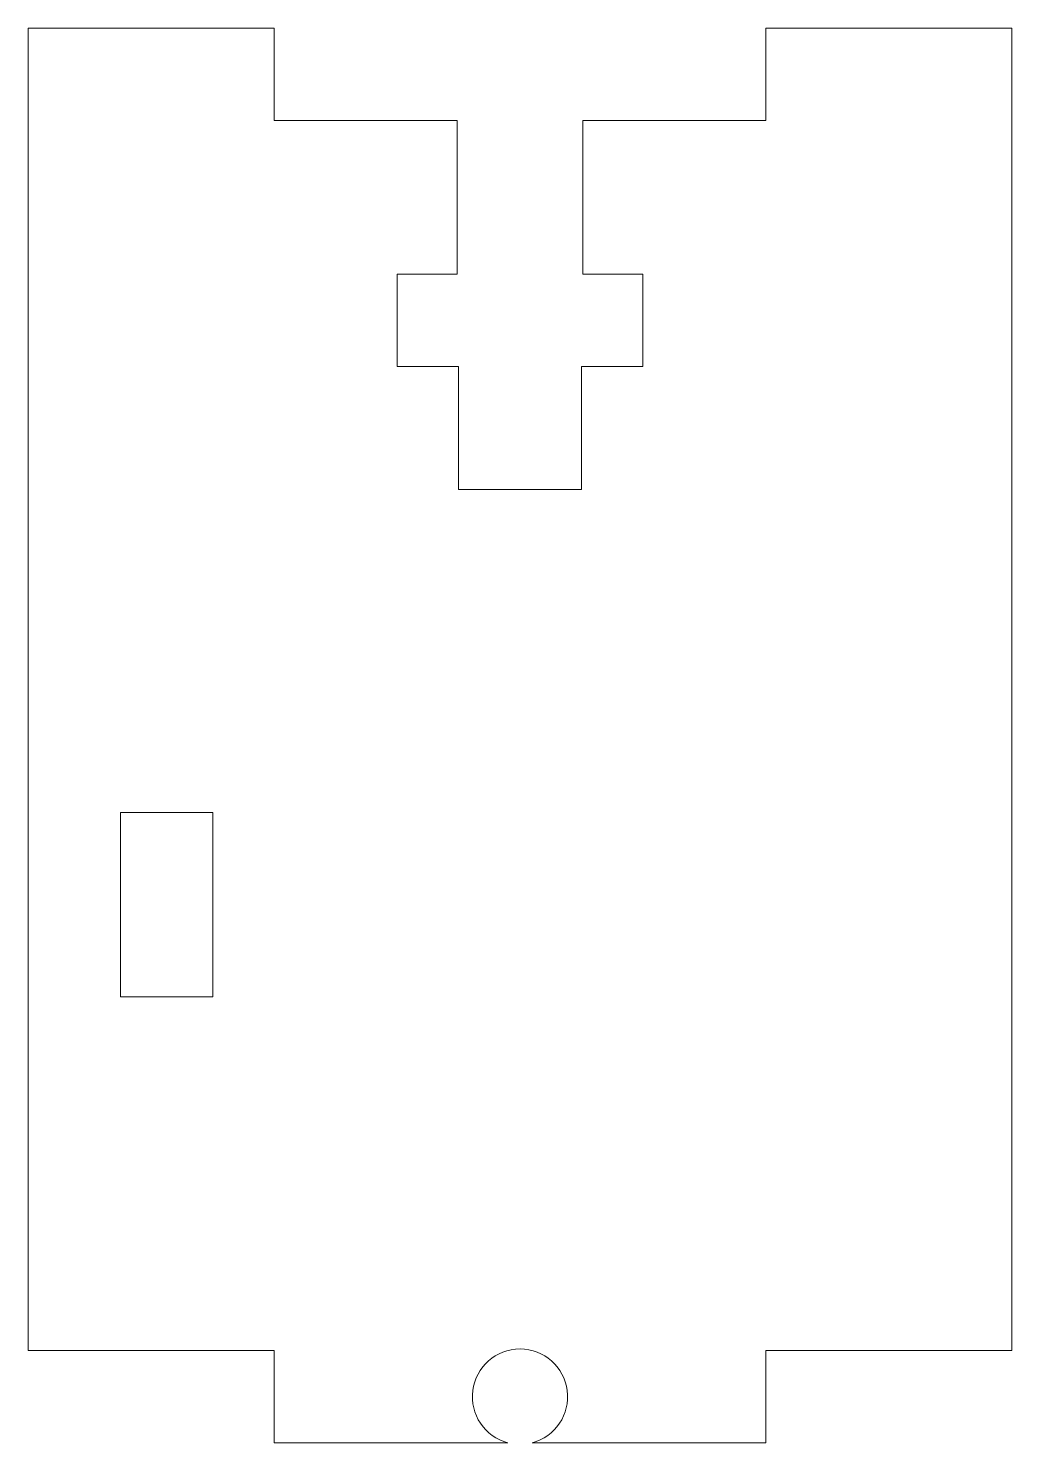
# Model space of a CAD drawing. Header units: millimetres. Extents: x -16 to 16, y 5.9 to 51.9.
import ezdxf

# ---------------------------------------------------------------- set-up
doc = ezdxf.new("R2010")
doc.units = ezdxf.units.MM

msp = doc.modelspace()

# ---------------------------------------------------------------- linework, layer by layer
at = {"color": 7, "linetype": 'Continuous', "lineweight": 15}
for p, q in [((-8, 51.855), (-16, 51.855)), ((-16, 51.855), (-16, 8.855)), ((-8, 48.855), (-8, 51.855)), ((8, 51.855), (8, 48.855)), ((16, 51.855), (8, 51.855)), ((16, 8.855), (16, 51.855)), ((-2.048, 48.855), (-8, 48.855)), ((-2.048, 43.855), (-2.048, 48.855)), ((8, 48.855), (2.048, 48.855)), ((2.048, 48.855), (2.048, 43.855)), ((-4, 40.855), (-4, 43.855)), ((-4, 43.855), (-2.048, 43.855)), ((2.048, 43.855), (4, 43.855)), ((4, 43.855), (4, 40.855)), ((-2, 40.855), (-4, 40.855)), ((-2, 36.855), (-2, 40.855)), ((4, 40.855), (2, 40.855)), ((2, 40.855), (2, 36.855)), ((2, 36.855), (-2, 36.855)), ((-13, 26.355), (-13, 20.355)), ((-10, 26.355), (-13, 26.355)), ((-10, 20.355), (-10, 26.355)), ((-13, 20.355), (-10, 20.355)), ((-16, 8.855), (-8, 8.855)), ((-8, 8.855), (-8, 5.855)), ((8, 5.855), (8, 8.855)), ((8, 8.855), (16, 8.855)), ((-8, 5.855), (-0.391, 5.855)), ((0.391, 5.855), (8, 5.855))]:
    msp.add_line(p, q, dxfattribs=at)
msp.add_arc((0, 7.355), 1.55, 284.5926, 255.4074, dxfattribs=at)

doc.saveas('drawing.dxf')
